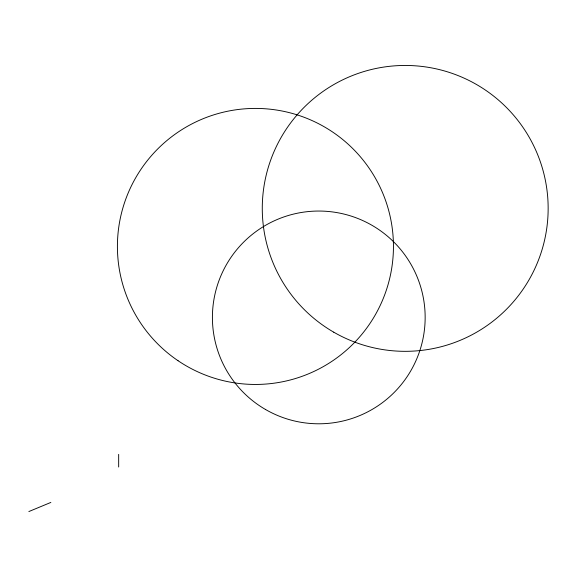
<?xml version="1.0" encoding="UTF-8"?>
<svg xmlns="http://www.w3.org/2000/svg" width="577" height="577" viewBox="0 0 577 577"><rect width="100%" height="100%" fill="white"/><g stroke="black" fill="none" stroke-linecap="round" stroke-linejoin="round"><path stroke-width="0.87" d="M28.85 511.554L50.855 502.43M118.667 454.373L118.667 467.009M178.069 360.733A138.018 138.018 0 0 0 393.096 256.282A138.018 138.018 0 0 0 195.12 122.288A138.018 138.018 0 0 0 178.069 360.733M333.744 332.179A142.937 142.937 0 0 0 548.15 208.391A142.937 142.937 0 0 0 333.744 84.603A142.937 142.937 0 0 0 333.744 332.179M265.6 409.54A106.37 106.37 0 0 0 425.155 317.422A106.37 106.37 0 0 0 265.6 225.297A106.37 106.37 0 0 0 265.6 409.54"/></g></svg>
